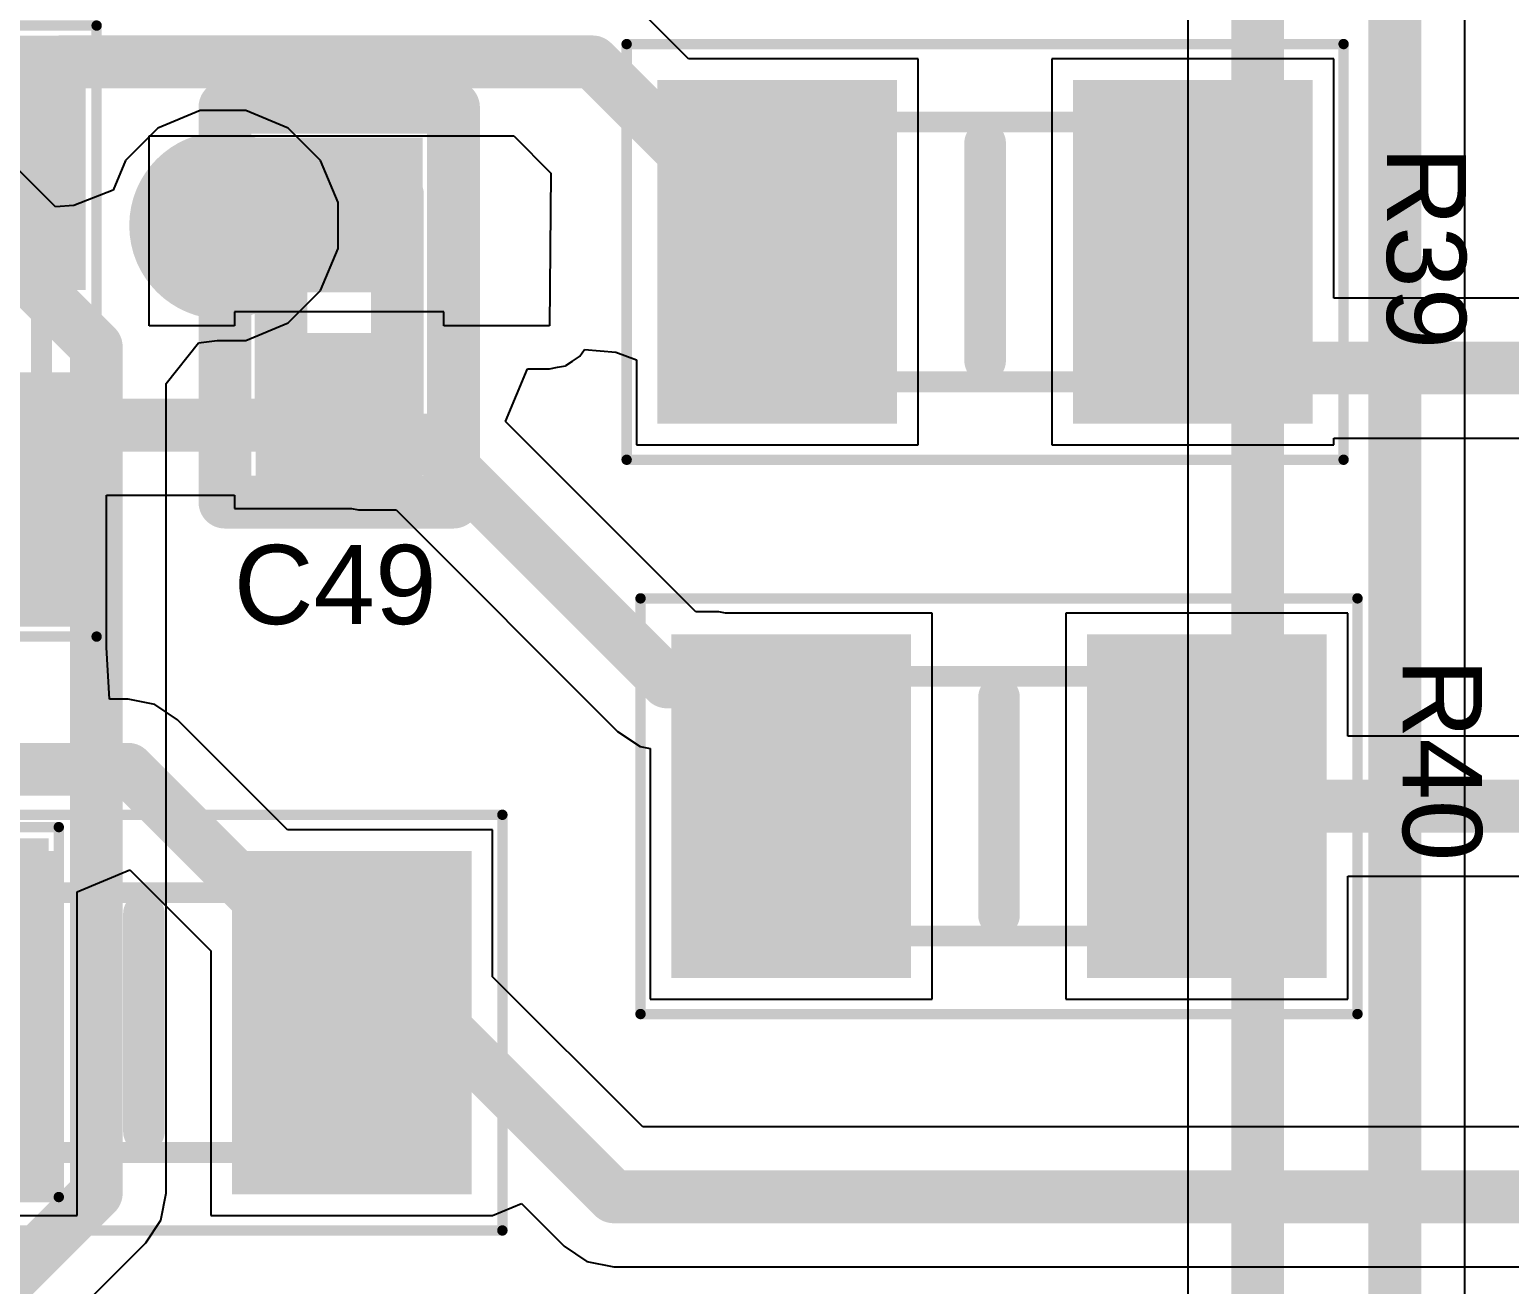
# Model space of a CAD drawing. Header units: inches. Extents: x 2.95 to 6.74, y 1.23 to 4.83.
# Drawn here: x 6.0193 to 6.2997, y 3.6004 to 3.8381 of the extents above; entities that cross this region are included whole.
import ezdxf

# ---------------------------------------------------------------- set-up
doc = ezdxf.new("R2010")
doc.units = ezdxf.units.IN
doc.header["$MEASUREMENT"] = 0
for name, color, linetype in [('Bottom 3D Body', 56, 'Continuous'), ('Bottom Layer', 5, 'Continuous'), ('Bottom Paste', 16, 'Continuous'), ('Bottom Solder', 6, 'Continuous'), ('Mechanical 10', 56, 'Continuous'), ('Mechanical 12', 56, 'Continuous'), ('Mechanical 15', 56, 'Continuous'), ('PWR', 16, 'Continuous'), ('Top 3D Body', 56, 'Continuous'), ('Top Layer', 1, 'Continuous'), ('Top Overlay', 2, 'Continuous'), ('Top Paste', 8, 'Continuous'), ('Top Solder', 216, 'Continuous'), ('Via Holes', 16, 'Continuous')]:
    doc.layers.add(name, color=color, linetype=linetype)
doc.styles.add('Arial', font='', dxfattribs={"height": 0.2})
doc.styles.get('Arial').set_extended_font_data('Arial')

# ---------------------------------------------------------------- blocks, each defined once
blk = doc.blocks.new('RESC2012X50N_46')
at = {"layer": 'Top Layer'}
for points in [[(-0.0580709, -0.0285433), (-0.0580709, 0.0285433), (-0.0206693, 0.0285433), (-0.0206693, -0.0285433)], [(0.0206693, -0.0285433), (0.0206693, 0.0285433), (0.0580709, 0.0285433), (0.0580709, -0.0285433)]]:
    blk.add_hatch(color=1, dxfattribs=at).paths.add_polyline_path(points)
at = {"layer": 'Top Paste'}
for points in [[(-0.0580709, -0.0285433), (-0.0580709, 0.0285433), (-0.0206693, 0.0285433), (-0.0206693, -0.0285433)], [(0.0206693, -0.0285433), (0.0206693, 0.0285433), (0.0580709, 0.0285433), (0.0580709, -0.0285433)]]:
    blk.add_hatch(color=8, dxfattribs=at).paths.add_polyline_path(points)
at = {"layer": 'Top Solder'}
for points in [[(-0.0620709, -0.0325433), (-0.0620709, 0.0325433), (-0.0166693, 0.0325433), (-0.0166693, -0.0325433)], [(0.0166693, -0.0325433), (0.0166693, 0.0325433), (0.0620709, 0.0325433), (0.0620709, -0.0325433)]]:
    blk.add_hatch(color=216, dxfattribs=at).paths.add_polyline_path(points)
at = {"layer": 'Mechanical 15'}
for points in [[(-0.0679134, 0.0393701, 0.0019685, 0.0019685, 0), (-0.0679134, -0.0393701, 0.0019685, 0.0019685, 0)], [(0.0679134, 0.0393701, 0.0019685, 0.0019685, 0), (-0.0679134, 0.0393701, 0.0019685, 0.0019685, 0)], [(0.0679134, 0.0393701, 0.0019685, 0.0019685, 0), (0.0679134, -0.0393701, 0.0019685, 0.0019685, 0)], [(0.0679134, -0.0393701, 0.0019685, 0.0019685, 0), (-0.0679134, -0.0393701, 0.0019685, 0.0019685, 0)]]:
    blk.add_lwpolyline(points, format="xyseb", dxfattribs=at)
for points in [[(-0.0684055, 0.0393701, 0.0009842, 0.0009842, 1), (-0.0674213, 0.0393701, 0.0009842, 0.0009842, 1)], [(-0.0684055, 0.0393701, 0.0009842, 0.0009842, 1), (-0.0674213, 0.0393701, 0.0009842, 0.0009842, 1)], [(0.0674213, 0.0393701, 0.0009842, 0.0009842, 1), (0.0684055, 0.0393701, 0.0009842, 0.0009842, 1)], [(0.0674213, 0.0393701, 0.0009842, 0.0009842, 1), (0.0684055, 0.0393701, 0.0009842, 0.0009842, 1)], [(-0.0684055, -0.0393701, 0.0009842, 0.0009842, 1), (-0.0674213, -0.0393701, 0.0009842, 0.0009842, 1)], [(-0.0684055, -0.0393701, 0.0009842, 0.0009842, 1), (-0.0674213, -0.0393701, 0.0009842, 0.0009842, 1)], [(0.0674213, -0.0393701, 0.0009842, 0.0009842, 1), (0.0684055, -0.0393701, 0.0009842, 0.0009842, 1)], [(0.0674213, -0.0393701, 0.0009842, 0.0009842, 1), (0.0684055, -0.0393701, 0.0009842, 0.0009842, 1)]]:
    blk.add_lwpolyline(points, format="xyseb", close=True, dxfattribs=at)
at = {"layer": 'Top 3D Body'}
for points in [[(-0.0403543, 0.0246063, 0.003937, 0.003937, 0), (-0.0403543, -0.0246063, 0.003937, 0.003937, 0)], [(0.0403543, 0.0246063, 0.003937, 0.003937, 0), (-0.0403543, 0.0246063, 0.003937, 0.003937, 0)], [(0.0403543, 0.0246063, 0.003937, 0.003937, 0), (0.0403543, -0.0246063, 0.003937, 0.003937, 0)], [(0.0403543, -0.0246063, 0.003937, 0.003937, 0), (-0.0403543, -0.0246063, 0.003937, 0.003937, 0)]]:
    blk.add_lwpolyline(points, format="xyseb", dxfattribs=at)
for points in [[(-0.0413385, 0.0246063, 0.0019685, 0.0019685, 1), (-0.0393701, 0.0246063, 0.0019685, 0.0019685, 1)], [(-0.0413385, 0.0246063, 0.0019685, 0.0019685, 1), (-0.0393701, 0.0246063, 0.0019685, 0.0019685, 1)], [(0.0393701, 0.0246063, 0.0019685, 0.0019685, 1), (0.0413385, 0.0246063, 0.0019685, 0.0019685, 1)], [(0.0393701, 0.0246063, 0.0019685, 0.0019685, 1), (0.0413385, 0.0246063, 0.0019685, 0.0019685, 1)], [(-0.0413385, -0.0246063, 0.0019685, 0.0019685, 1), (-0.0393701, -0.0246063, 0.0019685, 0.0019685, 1)], [(-0.0413385, -0.0246063, 0.0019685, 0.0019685, 1), (-0.0393701, -0.0246063, 0.0019685, 0.0019685, 1)], [(0.0393701, -0.0246063, 0.0019685, 0.0019685, 1), (0.0413385, -0.0246063, 0.0019685, 0.0019685, 1)], [(0.0393701, -0.0246063, 0.0019685, 0.0019685, 1), (0.0413385, -0.0246063, 0.0019685, 0.0019685, 1)]]:
    blk.add_lwpolyline(points, format="xyseb", close=True, dxfattribs=at)
at = {"layer": 'Top Overlay'}
blk.add_lwpolyline([(0, 0.0206693, 0.007874, 0.007874, 0), (0, -0.0206693, 0.007874, 0.007874, 0)], format="xyseb", dxfattribs=at)
for points in [[(-0.0019685, 0.0206693, 0.003937, 0.003937, 1), (0.0019685, 0.0206693, 0.003937, 0.003937, 1)], [(-0.0019685, -0.0206693, 0.003937, 0.003937, 1), (0.0019685, -0.0206693, 0.003937, 0.003937, 1)]]:
    blk.add_lwpolyline(points, format="xyseb", close=True, dxfattribs=at)
blk = doc.blocks.new('RESC2012X50N_59')
at = {"layer": 'Top Layer'}
for points in [[(-0.0580709, -0.0285433), (-0.0580709, 0.0285433), (-0.0206693, 0.0285433), (-0.0206693, -0.0285433)], [(0.0206693, -0.0285433), (0.0206693, 0.0285433), (0.0580709, 0.0285433), (0.0580709, -0.0285433)]]:
    blk.add_hatch(color=1, dxfattribs=at).paths.add_polyline_path(points)
at = {"layer": 'Top Paste'}
for points in [[(-0.0580709, -0.0285433), (-0.0580709, 0.0285433), (-0.0206693, 0.0285433), (-0.0206693, -0.0285433)], [(0.0206693, -0.0285433), (0.0206693, 0.0285433), (0.0580709, 0.0285433), (0.0580709, -0.0285433)]]:
    blk.add_hatch(color=8, dxfattribs=at).paths.add_polyline_path(points)
at = {"layer": 'Top Solder'}
for points in [[(-0.0620709, -0.0325433), (-0.0620709, 0.0325433), (-0.0166693, 0.0325433), (-0.0166693, -0.0325433)], [(0.0166693, -0.0325433), (0.0166693, 0.0325433), (0.0620709, 0.0325433), (0.0620709, -0.0325433)]]:
    blk.add_hatch(color=216, dxfattribs=at).paths.add_polyline_path(points)
at = {"layer": 'Mechanical 15'}
for points in [[(-0.0679134, 0.0393701, 0.0019685, 0.0019685, 0), (-0.0679134, -0.0393701, 0.0019685, 0.0019685, 0)], [(0.0679134, 0.0393701, 0.0019685, 0.0019685, 0), (-0.0679134, 0.0393701, 0.0019685, 0.0019685, 0)], [(0.0679134, 0.0393701, 0.0019685, 0.0019685, 0), (0.0679134, -0.0393701, 0.0019685, 0.0019685, 0)], [(0.0679134, -0.0393701, 0.0019685, 0.0019685, 0), (-0.0679134, -0.0393701, 0.0019685, 0.0019685, 0)]]:
    blk.add_lwpolyline(points, format="xyseb", dxfattribs=at)
for points in [[(-0.0684055, 0.0393701, 0.0009842, 0.0009842, 1), (-0.0674213, 0.0393701, 0.0009842, 0.0009842, 1)], [(-0.0684055, 0.0393701, 0.0009842, 0.0009842, 1), (-0.0674213, 0.0393701, 0.0009842, 0.0009842, 1)], [(0.0674213, 0.0393701, 0.0009842, 0.0009842, 1), (0.0684055, 0.0393701, 0.0009842, 0.0009842, 1)], [(0.0674213, 0.0393701, 0.0009842, 0.0009842, 1), (0.0684055, 0.0393701, 0.0009842, 0.0009842, 1)], [(-0.0684055, -0.0393701, 0.0009842, 0.0009842, 1), (-0.0674213, -0.0393701, 0.0009842, 0.0009842, 1)], [(-0.0684055, -0.0393701, 0.0009842, 0.0009842, 1), (-0.0674213, -0.0393701, 0.0009842, 0.0009842, 1)], [(0.0674213, -0.0393701, 0.0009842, 0.0009842, 1), (0.0684055, -0.0393701, 0.0009842, 0.0009842, 1)], [(0.0674213, -0.0393701, 0.0009842, 0.0009842, 1), (0.0684055, -0.0393701, 0.0009842, 0.0009842, 1)]]:
    blk.add_lwpolyline(points, format="xyseb", close=True, dxfattribs=at)
at = {"layer": 'Top 3D Body'}
for points in [[(-0.0403543, 0.0246063, 0.003937, 0.003937, 0), (-0.0403543, -0.0246063, 0.003937, 0.003937, 0)], [(0.0403543, 0.0246063, 0.003937, 0.003937, 0), (-0.0403543, 0.0246063, 0.003937, 0.003937, 0)], [(0.0403543, 0.0246063, 0.003937, 0.003937, 0), (0.0403543, -0.0246063, 0.003937, 0.003937, 0)], [(0.0403543, -0.0246063, 0.003937, 0.003937, 0), (-0.0403543, -0.0246063, 0.003937, 0.003937, 0)]]:
    blk.add_lwpolyline(points, format="xyseb", dxfattribs=at)
for points in [[(-0.0413385, 0.0246063, 0.0019685, 0.0019685, 1), (-0.0393701, 0.0246063, 0.0019685, 0.0019685, 1)], [(-0.0413385, 0.0246063, 0.0019685, 0.0019685, 1), (-0.0393701, 0.0246063, 0.0019685, 0.0019685, 1)], [(0.0393701, 0.0246063, 0.0019685, 0.0019685, 1), (0.0413385, 0.0246063, 0.0019685, 0.0019685, 1)], [(0.0393701, 0.0246063, 0.0019685, 0.0019685, 1), (0.0413385, 0.0246063, 0.0019685, 0.0019685, 1)], [(-0.0413385, -0.0246063, 0.0019685, 0.0019685, 1), (-0.0393701, -0.0246063, 0.0019685, 0.0019685, 1)], [(-0.0413385, -0.0246063, 0.0019685, 0.0019685, 1), (-0.0393701, -0.0246063, 0.0019685, 0.0019685, 1)], [(0.0393701, -0.0246063, 0.0019685, 0.0019685, 1), (0.0413385, -0.0246063, 0.0019685, 0.0019685, 1)], [(0.0393701, -0.0246063, 0.0019685, 0.0019685, 1), (0.0413385, -0.0246063, 0.0019685, 0.0019685, 1)]]:
    blk.add_lwpolyline(points, format="xyseb", close=True, dxfattribs=at)
at = {"layer": 'Top Overlay'}
blk.add_lwpolyline([(0, 0.0206693, 0.007874, 0.007874, 0), (0, -0.0206693, 0.007874, 0.007874, 0)], format="xyseb", dxfattribs=at)
for points in [[(-0.0019685, 0.0206693, 0.003937, 0.003937, 1), (0.0019685, 0.0206693, 0.003937, 0.003937, 1)], [(-0.0019685, -0.0206693, 0.003937, 0.003937, 1), (0.0019685, -0.0206693, 0.003937, 0.003937, 1)]]:
    blk.add_lwpolyline(points, format="xyseb", close=True, dxfattribs=at)
blk = doc.blocks.new('RESC2012X50N_60')
at = {"layer": 'Top Layer'}
for points in [[(-0.0580709, -0.0285433), (-0.0580709, 0.0285433), (-0.0206693, 0.0285433), (-0.0206693, -0.0285433)], [(0.0206693, -0.0285433), (0.0206693, 0.0285433), (0.0580709, 0.0285433), (0.0580709, -0.0285433)]]:
    blk.add_hatch(color=1, dxfattribs=at).paths.add_polyline_path(points)
at = {"layer": 'Top Paste'}
for points in [[(-0.0580709, -0.0285433), (-0.0580709, 0.0285433), (-0.0206693, 0.0285433), (-0.0206693, -0.0285433)], [(0.0206693, -0.0285433), (0.0206693, 0.0285433), (0.0580709, 0.0285433), (0.0580709, -0.0285433)]]:
    blk.add_hatch(color=8, dxfattribs=at).paths.add_polyline_path(points)
at = {"layer": 'Top Solder'}
for points in [[(-0.0620709, -0.0325433), (-0.0620709, 0.0325433), (-0.0166693, 0.0325433), (-0.0166693, -0.0325433)], [(0.0166693, -0.0325433), (0.0166693, 0.0325433), (0.0620709, 0.0325433), (0.0620709, -0.0325433)]]:
    blk.add_hatch(color=216, dxfattribs=at).paths.add_polyline_path(points)
at = {"layer": 'Mechanical 15'}
for points in [[(-0.0679134, 0.0393701, 0.0019685, 0.0019685, 0), (-0.0679134, -0.0393701, 0.0019685, 0.0019685, 0)], [(0.0679134, 0.0393701, 0.0019685, 0.0019685, 0), (-0.0679134, 0.0393701, 0.0019685, 0.0019685, 0)], [(0.0679134, 0.0393701, 0.0019685, 0.0019685, 0), (0.0679134, -0.0393701, 0.0019685, 0.0019685, 0)], [(0.0679134, -0.0393701, 0.0019685, 0.0019685, 0), (-0.0679134, -0.0393701, 0.0019685, 0.0019685, 0)]]:
    blk.add_lwpolyline(points, format="xyseb", dxfattribs=at)
for points in [[(-0.0684055, 0.0393701, 0.0009842, 0.0009842, 1), (-0.0674213, 0.0393701, 0.0009842, 0.0009842, 1)], [(-0.0684055, 0.0393701, 0.0009842, 0.0009842, 1), (-0.0674213, 0.0393701, 0.0009842, 0.0009842, 1)], [(0.0674213, 0.0393701, 0.0009842, 0.0009842, 1), (0.0684055, 0.0393701, 0.0009842, 0.0009842, 1)], [(0.0674213, 0.0393701, 0.0009842, 0.0009842, 1), (0.0684055, 0.0393701, 0.0009842, 0.0009842, 1)], [(-0.0684055, -0.0393701, 0.0009842, 0.0009842, 1), (-0.0674213, -0.0393701, 0.0009842, 0.0009842, 1)], [(-0.0684055, -0.0393701, 0.0009842, 0.0009842, 1), (-0.0674213, -0.0393701, 0.0009842, 0.0009842, 1)], [(0.0674213, -0.0393701, 0.0009842, 0.0009842, 1), (0.0684055, -0.0393701, 0.0009842, 0.0009842, 1)], [(0.0674213, -0.0393701, 0.0009842, 0.0009842, 1), (0.0684055, -0.0393701, 0.0009842, 0.0009842, 1)]]:
    blk.add_lwpolyline(points, format="xyseb", close=True, dxfattribs=at)
at = {"layer": 'Top 3D Body'}
for points in [[(-0.0403543, 0.0246063, 0.003937, 0.003937, 0), (-0.0403543, -0.0246063, 0.003937, 0.003937, 0)], [(0.0403543, 0.0246063, 0.003937, 0.003937, 0), (-0.0403543, 0.0246063, 0.003937, 0.003937, 0)], [(0.0403543, 0.0246063, 0.003937, 0.003937, 0), (0.0403543, -0.0246063, 0.003937, 0.003937, 0)], [(0.0403543, -0.0246063, 0.003937, 0.003937, 0), (-0.0403543, -0.0246063, 0.003937, 0.003937, 0)]]:
    blk.add_lwpolyline(points, format="xyseb", dxfattribs=at)
for points in [[(-0.0413385, 0.0246063, 0.0019685, 0.0019685, 1), (-0.0393701, 0.0246063, 0.0019685, 0.0019685, 1)], [(-0.0413385, 0.0246063, 0.0019685, 0.0019685, 1), (-0.0393701, 0.0246063, 0.0019685, 0.0019685, 1)], [(0.0393701, 0.0246063, 0.0019685, 0.0019685, 1), (0.0413385, 0.0246063, 0.0019685, 0.0019685, 1)], [(0.0393701, 0.0246063, 0.0019685, 0.0019685, 1), (0.0413385, 0.0246063, 0.0019685, 0.0019685, 1)], [(-0.0413385, -0.0246063, 0.0019685, 0.0019685, 1), (-0.0393701, -0.0246063, 0.0019685, 0.0019685, 1)], [(-0.0413385, -0.0246063, 0.0019685, 0.0019685, 1), (-0.0393701, -0.0246063, 0.0019685, 0.0019685, 1)], [(0.0393701, -0.0246063, 0.0019685, 0.0019685, 1), (0.0413385, -0.0246063, 0.0019685, 0.0019685, 1)], [(0.0393701, -0.0246063, 0.0019685, 0.0019685, 1), (0.0413385, -0.0246063, 0.0019685, 0.0019685, 1)]]:
    blk.add_lwpolyline(points, format="xyseb", close=True, dxfattribs=at)
at = {"layer": 'Top Overlay'}
blk.add_lwpolyline([(0, 0.0206693, 0.007874, 0.007874, 0), (0, -0.0206693, 0.007874, 0.007874, 0)], format="xyseb", dxfattribs=at)
for points in [[(-0.0019685, 0.0206693, 0.003937, 0.003937, 1), (0.0019685, 0.0206693, 0.003937, 0.003937, 1)], [(-0.0019685, -0.0206693, 0.003937, 0.003937, 1), (0.0019685, -0.0206693, 0.003937, 0.003937, 1)]]:
    blk.add_lwpolyline(points, format="xyseb", close=True, dxfattribs=at)
blk = doc.blocks.new('CAPC1005X55N_129')
at = {"layer": 'Top Layer'}
for points in [[(-0.0306299, 0.011811), (-0.0093701, 0.011811), (-0.0093701, -0.011811), (-0.0306299, -0.011811)], [(0.006378, 0.011811), (0.0276378, 0.011811), (0.0276378, -0.011811), (0.006378, -0.011811)]]:
    blk.add_hatch(color=1, dxfattribs=at).paths.add_polyline_path(points)
at = {"layer": 'Top Paste'}
for points in [[(-0.0306299, 0.011811), (-0.0093701, 0.011811), (-0.0093701, -0.011811), (-0.0306299, -0.011811)], [(0.006378, 0.011811), (0.0276378, 0.011811), (0.0276378, -0.011811), (0.006378, -0.011811)]]:
    blk.add_hatch(color=8, dxfattribs=at).paths.add_polyline_path(points)
at = {"layer": 'Top Solder'}
for points in [[(-0.0346456, 0.0158267), (-0.0053544, 0.0158267), (-0.0053544, -0.0158267), (-0.0346456, -0.0158267)], [(0.0023623, 0.0158267), (0.0316535, 0.0158267), (0.0316535, -0.0158267), (0.0023623, -0.0158267)]]:
    blk.add_hatch(color=216, dxfattribs=at).paths.add_polyline_path(points)
at = {"layer": 'Mechanical 10'}
for points in [[(-0.0208661, 0.0110236, 0.01, 0.01, 0), (-0.0208661, -0.0110236, 0.01, 0.01, 0)], [(-0.0208661, 0.0110236, 0.01, 0.01, 0), (0.0208661, 0.0110236, 0.01, 0.01, 0)], [(0.0208661, 0.0110236, 0.01, 0.01, 0), (0.0208661, -0.0110236, 0.01, 0.01, 0)], [(-0.0208661, -0.0110236, 0.01, 0.01, 0), (0.0208661, -0.0110236, 0.01, 0.01, 0)]]:
    blk.add_lwpolyline(points, format="xyseb", dxfattribs=at)
for points in [[(-0.0233661, 0.0110236, 0.005, 0.005, 1), (-0.0183661, 0.0110236, 0.005, 0.005, 1)], [(-0.0233661, 0.0110236, 0.005, 0.005, 1), (-0.0183661, 0.0110236, 0.005, 0.005, 1)], [(0.0183661, 0.0110236, 0.005, 0.005, 1), (0.0233661, 0.0110236, 0.005, 0.005, 1)], [(0.0183661, 0.0110236, 0.005, 0.005, 1), (0.0233661, 0.0110236, 0.005, 0.005, 1)], [(-0.0233661, -0.0110236, 0.005, 0.005, 1), (-0.0183661, -0.0110236, 0.005, 0.005, 1)], [(-0.0233661, -0.0110236, 0.005, 0.005, 1), (-0.0183661, -0.0110236, 0.005, 0.005, 1)], [(0.0183661, -0.0110236, 0.005, 0.005, 1), (0.0233661, -0.0110236, 0.005, 0.005, 1)], [(0.0183661, -0.0110236, 0.005, 0.005, 1), (0.0233661, -0.0110236, 0.005, 0.005, 1)]]:
    blk.add_lwpolyline(points, format="xyseb", close=True, dxfattribs=at)
at = {"layer": 'Mechanical 12'}
for points in [[(-0.0374016, 0.0216535, 0.01, 0.01, 0), (-0.0374016, -0.0216535, 0.01, 0.01, 0)], [(-0.0374016, 0.0216535, 0.01, 0.01, 0), (0.0374016, 0.0216535, 0.01, 0.01, 0)], [(0.0374016, 0.0216535, 0.01, 0.01, 0), (0.0374016, -0.0216535, 0.01, 0.01, 0)], [(-0.0374016, -0.0216535, 0.01, 0.01, 0), (0.0374016, -0.0216535, 0.01, 0.01, 0)]]:
    blk.add_lwpolyline(points, format="xyseb", dxfattribs=at)
for points in [[(-0.0399016, 0.0216535, 0.005, 0.005, 1), (-0.0349016, 0.0216535, 0.005, 0.005, 1)], [(-0.0399016, 0.0216535, 0.005, 0.005, 1), (-0.0349016, 0.0216535, 0.005, 0.005, 1)], [(0.0349016, 0.0216535, 0.005, 0.005, 1), (0.0399016, 0.0216535, 0.005, 0.005, 1)], [(0.0349016, 0.0216535, 0.005, 0.005, 1), (0.0399016, 0.0216535, 0.005, 0.005, 1)], [(-0.0399016, -0.0216535, 0.005, 0.005, 1), (-0.0349016, -0.0216535, 0.005, 0.005, 1)], [(-0.0399016, -0.0216535, 0.005, 0.005, 1), (-0.0349016, -0.0216535, 0.005, 0.005, 1)], [(0.0349016, -0.0216535, 0.005, 0.005, 1), (0.0399016, -0.0216535, 0.005, 0.005, 1)], [(0.0349016, -0.0216535, 0.005, 0.005, 1), (0.0399016, -0.0216535, 0.005, 0.005, 1)]]:
    blk.add_lwpolyline(points, format="xyseb", close=True, dxfattribs=at)
blk = doc.blocks.new('CAPC2012X94N_131')
at = {"layer": 'Top Layer'}
for points in [[(-0.05196855, -0.028937), (-0.05196855000000001, 0.02893699999999999), (-0.01181105000000001, 0.028937), (-0.01181104999999999, -0.02893699999999999)], [(0.01181105000000001, -0.028937), (0.01181104999999999, 0.02893699999999999), (0.05196855, 0.028937), (0.05196855000000001, -0.02893699999999999)]]:
    blk.add_hatch(color=1, dxfattribs=at).paths.add_polyline_path(points)
at = {"layer": 'Top Paste'}
for points in [[(-0.05196855, -0.028937), (-0.05196855000000001, 0.02893699999999999), (-0.01181105000000001, 0.028937), (-0.01181104999999999, -0.02893699999999999)], [(0.01181105000000001, -0.028937), (0.01181104999999999, 0.02893699999999999), (0.05196855, 0.028937), (0.05196855000000001, -0.02893699999999999)]]:
    blk.add_hatch(color=8, dxfattribs=at).paths.add_polyline_path(points)
at = {"layer": 'Top Solder'}
for points in [[(-0.05596855, -0.03293700000000001), (-0.05596855, 0.03293699999999999), (-0.007811050000000006, 0.03293700000000001), (-0.007811049999999994, -0.03293699999999999)], [(0.007811050000000006, -0.03293700000000001), (0.007811049999999994, 0.03293699999999999), (0.05596855, 0.03293700000000001), (0.05596855, -0.03293699999999999)]]:
    blk.add_hatch(color=216, dxfattribs=at).paths.add_polyline_path(points)
at = {"layer": 'Mechanical 15'}
for points in [[(-0.057874, -0.0350394, 0.0019685, 0.0019685, 0), (-0.057874, 0.0350394, 0.0019685, 0.0019685, 0)], [(0.057874, 0.0350394, 0.0019685, 0.0019685, 0), (-0.057874, 0.0350394, 0.0019685, 0.0019685, 0)], [(0.057874, -0.0350394, 0.0019685, 0.0019685, 0), (0.057874, 0.0350394, 0.0019685, 0.0019685, 0)], [(0.057874, -0.0350394, 0.0019685, 0.0019685, 0), (-0.057874, -0.0350394, 0.0019685, 0.0019685, 0)]]:
    blk.add_lwpolyline(points, format="xyseb", dxfattribs=at)
for points in [[(-0.0583661, 0.0350394, 0.0009842, 0.0009842, 1), (-0.0573819, 0.0350394, 0.0009842, 0.0009842, 1)], [(-0.0583661, 0.0350394, 0.0009842, 0.0009842, 1), (-0.0573819, 0.0350394, 0.0009842, 0.0009842, 1)], [(0.0573819, 0.0350394, 0.0009842, 0.0009842, 1), (0.0583661, 0.0350394, 0.0009842, 0.0009842, 1)], [(0.0573819, 0.0350394, 0.0009842, 0.0009842, 1), (0.0583661, 0.0350394, 0.0009842, 0.0009842, 1)], [(-0.0583661, -0.0350394, 0.0009842, 0.0009842, 1), (-0.0573819, -0.0350394, 0.0009842, 0.0009842, 1)], [(-0.0583661, -0.0350394, 0.0009842, 0.0009842, 1), (-0.0573819, -0.0350394, 0.0009842, 0.0009842, 1)], [(0.0573819, -0.0350394, 0.0009842, 0.0009842, 1), (0.0583661, -0.0350394, 0.0009842, 0.0009842, 1)], [(0.0573819, -0.0350394, 0.0009842, 0.0009842, 1), (0.0583661, -0.0350394, 0.0009842, 0.0009842, 1)]]:
    blk.add_lwpolyline(points, format="xyseb", close=True, dxfattribs=at)
at = {"layer": 'Top 3D Body'}
for points in [[(-0.0395669, -0.0246063, 0.003937, 0.003937, 0), (-0.0395669, 0.0246063, 0.003937, 0.003937, 0)], [(0.0395669, 0.0246063, 0.003937, 0.003937, 0), (-0.0395669, 0.0246063, 0.003937, 0.003937, 0)], [(0.0395669, -0.0246063, 0.003937, 0.003937, 0), (0.0395669, 0.0246063, 0.003937, 0.003937, 0)], [(0.0395669, -0.0246063, 0.003937, 0.003937, 0), (-0.0395669, -0.0246063, 0.003937, 0.003937, 0)]]:
    blk.add_lwpolyline(points, format="xyseb", dxfattribs=at)
for points in [[(-0.0405511, 0.0246063, 0.0019685, 0.0019685, 1), (-0.0385827, 0.0246063, 0.0019685, 0.0019685, 1)], [(-0.0405511, 0.0246063, 0.0019685, 0.0019685, 1), (-0.0385827, 0.0246063, 0.0019685, 0.0019685, 1)], [(0.0385827, 0.0246063, 0.0019685, 0.0019685, 1), (0.0405511, 0.0246063, 0.0019685, 0.0019685, 1)], [(0.0385827, 0.0246063, 0.0019685, 0.0019685, 1), (0.0405511, 0.0246063, 0.0019685, 0.0019685, 1)], [(-0.0405511, -0.0246063, 0.0019685, 0.0019685, 1), (-0.0385827, -0.0246063, 0.0019685, 0.0019685, 1)], [(-0.0405511, -0.0246063, 0.0019685, 0.0019685, 1), (-0.0385827, -0.0246063, 0.0019685, 0.0019685, 1)], [(0.0385827, -0.0246063, 0.0019685, 0.0019685, 1), (0.0405511, -0.0246063, 0.0019685, 0.0019685, 1)], [(0.0385827, -0.0246063, 0.0019685, 0.0019685, 1), (0.0405511, -0.0246063, 0.0019685, 0.0019685, 1)]]:
    blk.add_lwpolyline(points, format="xyseb", close=True, dxfattribs=at)
blk = doc.blocks.new('CAPC2012X94N_B_153')
at = {"layer": 'Bottom Layer'}
for points in [[(-0.01181105, 0.028937), (-0.01181105, -0.028937), (-0.05196855, -0.028937), (-0.05196855, 0.028937)], [(0.05196855, 0.028937), (0.05196855, -0.028937), (0.01181105, -0.028937), (0.01181105, 0.028937)]]:
    blk.add_hatch(color=5, dxfattribs=at).paths.add_polyline_path(points)
at = {"layer": 'Bottom Paste'}
for points in [[(-0.01181105, 0.028937), (-0.01181105, -0.028937), (-0.05196855, -0.028937), (-0.05196855, 0.028937)], [(0.05196855, 0.028937), (0.05196855, -0.028937), (0.01181105, -0.028937), (0.01181105, 0.028937)]]:
    blk.add_hatch(color=16, dxfattribs=at).paths.add_polyline_path(points)
at = {"layer": 'Bottom Solder'}
for points in [[(-0.007811050000000003, 0.032937), (-0.007811049999999997, -0.032937), (-0.05596855, -0.032937), (-0.05596855, 0.032937)], [(0.05596855, 0.032937), (0.05596855, -0.032937), (0.007811050000000003, -0.032937), (0.007811049999999997, 0.032937)]]:
    blk.add_hatch(color=6, dxfattribs=at).paths.add_polyline_path(points)
at = {"layer": 'Bottom 3D Body'}
for points in [[(-0.0395669, 0.0246063, 0.003937, 0.003937, 0), (-0.0395669, -0.0246063, 0.003937, 0.003937, 0)], [(0.0395669, 0.0246063, 0.003937, 0.003937, 0), (-0.0395669, 0.0246063, 0.003937, 0.003937, 0)], [(0.0395669, 0.0246063, 0.003937, 0.003937, 0), (0.0395669, -0.0246063, 0.003937, 0.003937, 0)], [(0.0395669, -0.0246063, 0.003937, 0.003937, 0), (-0.0395669, -0.0246063, 0.003937, 0.003937, 0)]]:
    blk.add_lwpolyline(points, format="xyseb", dxfattribs=at)
for points in [[(-0.0405511, 0.0246063, 0.0019685, 0.0019685, 1), (-0.0385827, 0.0246063, 0.0019685, 0.0019685, 1)], [(-0.0405511, 0.0246063, 0.0019685, 0.0019685, 1), (-0.0385827, 0.0246063, 0.0019685, 0.0019685, 1)], [(0.0385827, 0.0246063, 0.0019685, 0.0019685, 1), (0.0405511, 0.0246063, 0.0019685, 0.0019685, 1)], [(0.0385827, 0.0246063, 0.0019685, 0.0019685, 1), (0.0405511, 0.0246063, 0.0019685, 0.0019685, 1)], [(-0.0405511, -0.0246063, 0.0019685, 0.0019685, 1), (-0.0385827, -0.0246063, 0.0019685, 0.0019685, 1)], [(-0.0405511, -0.0246063, 0.0019685, 0.0019685, 1), (-0.0385827, -0.0246063, 0.0019685, 0.0019685, 1)], [(0.0385827, -0.0246063, 0.0019685, 0.0019685, 1), (0.0405511, -0.0246063, 0.0019685, 0.0019685, 1)], [(0.0385827, -0.0246063, 0.0019685, 0.0019685, 1), (0.0405511, -0.0246063, 0.0019685, 0.0019685, 1)]]:
    blk.add_lwpolyline(points, format="xyseb", close=True, dxfattribs=at)
at = {"layer": 'Mechanical 15'}
for points in [[(-0.057874, 0.0350394, 0.0019685, 0.0019685, 0), (-0.057874, -0.0350394, 0.0019685, 0.0019685, 0)], [(0.057874, 0.0350394, 0.0019685, 0.0019685, 0), (-0.057874, 0.0350394, 0.0019685, 0.0019685, 0)], [(0.057874, 0.0350394, 0.0019685, 0.0019685, 0), (0.057874, -0.0350394, 0.0019685, 0.0019685, 0)], [(0.057874, -0.0350394, 0.0019685, 0.0019685, 0), (-0.057874, -0.0350394, 0.0019685, 0.0019685, 0)]]:
    blk.add_lwpolyline(points, format="xyseb", dxfattribs=at)
for points in [[(-0.0583661, 0.0350394, 0.0009842, 0.0009842, 1), (-0.0573819, 0.0350394, 0.0009842, 0.0009842, 1)], [(-0.0583661, 0.0350394, 0.0009842, 0.0009842, 1), (-0.0573819, 0.0350394, 0.0009842, 0.0009842, 1)], [(0.0573819, 0.0350394, 0.0009842, 0.0009842, 1), (0.0583661, 0.0350394, 0.0009842, 0.0009842, 1)], [(0.0573819, 0.0350394, 0.0009842, 0.0009842, 1), (0.0583661, 0.0350394, 0.0009842, 0.0009842, 1)], [(-0.0583661, -0.0350394, 0.0009842, 0.0009842, 1), (-0.0573819, -0.0350394, 0.0009842, 0.0009842, 1)], [(-0.0583661, -0.0350394, 0.0009842, 0.0009842, 1), (-0.0573819, -0.0350394, 0.0009842, 0.0009842, 1)], [(0.0573819, -0.0350394, 0.0009842, 0.0009842, 1), (0.0583661, -0.0350394, 0.0009842, 0.0009842, 1)], [(0.0573819, -0.0350394, 0.0009842, 0.0009842, 1), (0.0583661, -0.0350394, 0.0009842, 0.0009842, 1)]]:
    blk.add_lwpolyline(points, format="xyseb", close=True, dxfattribs=at)

msp = doc.modelspace()

# ---------------------------------------------------------------- hatches: boundary and pattern name
at = {"layer": 'Bottom Layer'}
h = msp.add_hatch(color=5, dxfattribs=at)
edge = h.paths.add_edge_path()
edge.add_arc((6.056, 3.801), 0.0137795, 0, 360)
at = {"layer": 'Bottom Solder'}
h = msp.add_hatch(color=6, dxfattribs=at)
edge = h.paths.add_edge_path()
edge.add_arc((6.056, 3.801), 0.0177795, 0, 360)
at = {"layer": 'PWR'}
h = msp.add_hatch(color=16, dxfattribs=at)
edge = h.paths.add_edge_path()
edge.add_arc((6.056, 3.801), 0.0159055, 0, 360)
at = {"layer": 'Top Layer'}
h = msp.add_hatch(color=1, dxfattribs=at)
edge = h.paths.add_edge_path()
edge.add_arc((6.056, 3.801), 0.0137795, 0, 360)
at = {"layer": 'Top Solder'}
h = msp.add_hatch(color=216, dxfattribs=at)
edge = h.paths.add_edge_path()
edge.add_arc((6.056, 3.801), 0.0177795, 0, 360)
at = {"layer": 'Via Holes'}
h = msp.add_hatch(color=7, dxfattribs=at)
edge = h.paths.add_edge_path()
edge.add_arc((6.056, 3.801), 0.0059055, 0, 360)

# ---------------------------------------------------------------- linework, layer by layer
at = {"layer": 'Bottom Layer'}
for p, q in [((6.2912547, 3.458), (6.2912547, 4.1628256)), ((6.2387453, 4.0934785), (6.2387453, 3.5493623)), ((6.0242205, 3.8045245), (5.9547948, 3.8739502)), ((6.0516678, 3.8227795), (6.0436629, 3.8194638)), ((6.0603322, 3.8227795), (6.0516678, 3.8227795)), ((6.0683371, 3.8194638), (6.0603322, 3.8227795)), ((6.0436629, 3.8194638), (6.0375362, 3.8133371)), ((6.0744638, 3.8133371), (6.0683371, 3.8194638)), ((6.0375362, 3.8133371), (6.0351971, 3.8076901)), ((6.0777795, 3.8053322), (6.0744638, 3.8133371)), ((6.0351971, 3.8076901), (6.0276913, 3.8048049)), ((6.0276913, 3.8048049), (6.0242205, 3.8045245)), ((6.0777795, 3.7966678), (6.0777795, 3.8053322)), ((6.0744638, 3.7886629), (6.0777795, 3.7966678)), ((6.0683371, 3.7825362), (6.0744638, 3.7886629)), ((6.0603322, 3.7792205), (6.0683371, 3.7825362)), ((6.0513216, 3.7787823), (6.0548796, 3.7792205)), ((6.0548796, 3.7792205), (6.0603322, 3.7792205)), ((6.0452233, 3.7710659), (6.0513216, 3.7787823)), ((6.0452233, 3.6833062), (6.0452233, 3.7710659)), ((6.0452229, 3.6833042), (6.0452233, 3.6833062)), ((6.0452229, 3.6176784), (6.0452229, 3.6833042)), ((6.044214, 3.6126061), (6.0452229, 3.6176784)), ((6.0413407, 3.6083059), (6.044214, 3.6126061)), ((5.8206623, 3.3876275), (6.0413407, 3.6083059))]:
    msp.add_line(p, q, dxfattribs=at)
for points in [[(6.252, 3.543872, 0.01, 0.01, 0), (6.252, 4.1633698, 0.01, 0.01, 0)], [(6.278, 3.458, 0.01, 0.01, 0), (6.278, 4.1628256, 0.01, 0.01, 0)], [(5.9253979, 3.8846021, 0.01, 0.01, 0), (6.0319686, 3.7780314, 0.01, 0.01, 0)], [(6.0319686, 3.6833062, 0.01, 0.01, 0), (6.0319686, 3.7780314, 0.01, 0.01, 0)], [(6.0319682, 3.6833058, 0.01, 0.01, 0), (6.0319686, 3.6833062, 0.01, 0.01, 0)], [(6.0319682, 3.6176784, 0.01, 0.01, 0), (6.0319682, 3.6833058, 0.01, 0.01, 0)], [(5.8112898, 3.397, 0.01, 0.01, 0), (6.0319682, 3.6176784, 0.01, 0.01, 0)]]:
    msp.add_lwpolyline(points, format="xyseb", dxfattribs=at)
for points in [[(6.0294686, 3.7780314, 0.005, 0.005, 1), (6.0344686, 3.7780314, 0.005, 0.005, 1)], [(6.0294686, 3.7780314, 0.005, 0.005, 1), (6.0344686, 3.7780314, 0.005, 0.005, 1)], [(6.0294682, 3.6833058, 0.005, 0.005, 1), (6.0344682, 3.6833058, 0.005, 0.005, 1)], [(6.0294682, 3.6833058, 0.005, 0.005, 1), (6.0344682, 3.6833058, 0.005, 0.005, 1)], [(6.0294686, 3.6833062, 0.005, 0.005, 1), (6.0344686, 3.6833062, 0.005, 0.005, 1)], [(6.0294686, 3.6833062, 0.005, 0.005, 1), (6.0344686, 3.6833062, 0.005, 0.005, 1)], [(6.0294682, 3.6176784, 0.005, 0.005, 1), (6.0344682, 3.6176784, 0.005, 0.005, 1)], [(6.0294682, 3.6176784, 0.005, 0.005, 1), (6.0344682, 3.6176784, 0.005, 0.005, 1)]]:
    msp.add_lwpolyline(points, format="xyseb", close=True, dxfattribs=at)
at = {"layer": 'Top Layer'}
for p, q in [((6.1442017, 3.8325433), (6.1353725, 3.8413725)), ((6.1877008, 3.8325433), (6.1442017, 3.8325433)), ((6.1877008, 3.7594567), (6.1877008, 3.8325433)), ((6.266441, 3.8325433), (6.2130394, 3.8325433)), ((6.2130394, 3.8325433), (6.2130394, 3.7594567)), ((6.266441, 3.7872547), (6.266441, 3.8325433)), ((6.042, 3.782), (6.042, 3.818)), ((6.042, 3.818), (6.1110619, 3.818)), ((6.1110619, 3.818), (6.118098, 3.810894)), ((6.118098, 3.810894), (6.1178119, 3.782)), ((6.3291496, 3.7872547), (6.266441, 3.7872547)), ((6.097811, 3.7846299), (6.058189, 3.7846299)), ((6.058189, 3.7846299), (6.058189, 3.782)), ((6.097811, 3.782), (6.097811, 3.7846299)), ((6.058189, 3.782), (6.042, 3.782)), ((6.1178119, 3.782), (6.097811, 3.782)), ((6.1235796, 3.7762323), (6.1244439, 3.7775259)), ((6.1244439, 3.7775259), (6.1303867, 3.7769823)), ((6.1303867, 3.7769823), (6.1342992, 3.7755765)), ((6.1095317, 3.7638433), (6.1136739, 3.7738433)), ((6.1136739, 3.7738433), (6.1178119, 3.7738433)), ((6.1178119, 3.7738433), (6.1193363, 3.7741465)), ((6.1193363, 3.7741465), (6.1208585, 3.7744337)), ((6.1208585, 3.7744337), (6.1208928, 3.7744562)), ((6.1208928, 3.7744562), (6.1209333, 3.7744642)), ((6.1209333, 3.7744642), (6.1222265, 3.7753282)), ((6.1222265, 3.7753282), (6.1235222, 3.7761755)), ((6.1235222, 3.7761755), (6.1235453, 3.7762094)), ((6.1235453, 3.7762094), (6.1235796, 3.7762323)), ((6.1342992, 3.7755765), (6.1342992, 3.7594567)), ((6.145577, 3.727798), (6.1095317, 3.7638433)), ((6.266441, 3.7594567), (6.266441, 3.7607453)), ((6.266441, 3.7607453), (6.3291496, 3.7607453)), ((6.1342992, 3.7594567), (6.1877008, 3.7594567)), ((6.2130394, 3.7594567), (6.266441, 3.7594567)), ((6.033937, 3.7210316), (6.033937, 3.7499149)), ((6.033937, 3.7499149), (6.058189, 3.7499149)), ((6.058189, 3.7499149), (6.058189, 3.7473701)), ((6.058189, 3.7473701), (6.0803494, 3.7473701)), ((6.0803494, 3.7473701), (6.0816299, 3.7471154)), ((6.0816299, 3.7471154), (6.0887696, 3.7471154)), ((6.0887696, 3.7471154), (6.1307142, 3.7051708)), ((6.1499291, 3.727798), (6.145577, 3.727798)), ((6.1512095, 3.7275433), (6.1499291, 3.727798)), ((6.1903307, 3.7275433), (6.1512095, 3.7275433)), ((6.1903307, 3.6544567), (6.1903307, 3.7275433)), ((6.2690709, 3.7275433), (6.2156693, 3.7275433)), ((6.2156693, 3.7275433), (6.2156693, 3.6544567)), ((6.2690709, 3.7042547), (6.2690709, 3.7275433)), ((6.0339371, 3.7210316), (6.033937, 3.7210316)), ((6.0344759, 3.7112547), (6.0339371, 3.7210316)), ((6.038, 3.7112547), (6.0344759, 3.7112547)), ((6.0430724, 3.7102457), (6.038, 3.7112547)), ((6.0473725, 3.7073725), (6.0430724, 3.7102457)), ((6.0682017, 3.6865433), (6.0473725, 3.7073725)), ((6.1307142, 3.7051708), (6.1350144, 3.7022975)), ((6.3291496, 3.7042547), (6.2690709, 3.7042547)), ((6.1350144, 3.7022975), (6.1369291, 3.7019167)), ((6.1369291, 3.7019167), (6.1369291, 3.6544567)), ((6.1070709, 3.6865433), (6.0682017, 3.6865433)), ((6.1070709, 3.6586741), (6.1070709, 3.6865433)), ((6.0283307, 3.6747821), (6.0383307, 3.6789243)), ((6.0383307, 3.6789243), (6.0536693, 3.6635857)), ((6.2690709, 3.6544567), (6.2690709, 3.6777453)), ((6.2690709, 3.6777453), (6.3291496, 3.6777453)), ((6.0283307, 3.6134567), (6.0283307, 3.6747821)), ((6.0536693, 3.6635857), (6.0536693, 3.6134567)), ((6.1354903, 3.6302547), (6.1070709, 3.6586741)), ((6.1369291, 3.6544567), (6.1903307, 3.6544567)), ((6.2156693, 3.6544567), (6.2690709, 3.6544567)), ((6.3291496, 3.6302547), (6.1354903, 3.6302547)), ((6.1070708, 3.6134566), (6.112535, 3.61572)), ((6.112535, 3.61572), (6.1206275, 3.6076275)), ((5.9749291, 3.6134567), (6.0283307, 3.6134567)), ((6.0536693, 3.6134567), (6.1070708, 3.6134567)), ((6.1070708, 3.6134567), (6.1070708, 3.6134566)), ((6.1206275, 3.6076275), (6.1249276, 3.6047543)), ((6.1249276, 3.6047543), (6.13, 3.6037453)), ((6.13, 3.6037453), (6.3291496, 3.6037453))]:
    msp.add_line(p, q, dxfattribs=at)
for points in [[(6.0058582, 3.8128898, 0.01, 0.01, 0), (6.0249684, 3.832, 0.01, 0.01, 0)], [(6.0249684, 3.832, 0.01, 0.01, 0), (6.126, 3.832, 0.01, 0.01, 0)], [(6.126, 3.832, 0.01, 0.01, 0), (6.164, 3.794, 0.01, 0.01, 0)], [(6.2397402, 3.7877008, 0.01, 0.01, 0), (6.2397402, 3.796, 0.01, 0.01, 0)], [(6.2397402, 3.7877008, 0.01, 0.01, 0), (6.253441, 3.774, 0.01, 0.01, 0)], [(6.253441, 3.774, 0.01, 0.01, 0), (6.452, 3.774, 0.01, 0.01, 0)], [(6.0751696, 3.7631696, 0.01, 0.01, 0), (6.078, 3.766, 0.01, 0.01, 0)], [(6.0110594, 3.7631696, 0.01, 0.01, 0), (6.0751696, 3.7631696, 0.01, 0.01, 0)], [(6.078, 3.764, 0.01, 0.01, 0), (6.0816299, 3.7603701, 0.01, 0.01, 0)], [(6.0816299, 3.7603701, 0.01, 0.01, 0), (6.0942599, 3.7603701, 0.01, 0.01, 0)], [(6.0942599, 3.7603701, 0.01, 0.01, 0), (6.1400867, 3.7145433, 0.01, 0.01, 0)], [(6.1400867, 3.7145433, 0.01, 0.01, 0), (6.1499291, 3.7145433, 0.01, 0.01, 0)], [(6.1499291, 3.7145433, 0.01, 0.01, 0), (6.1636299, 3.7008425, 0.01, 0.01, 0)], [(6.1636299, 3.691, 0.01, 0.01, 0), (6.1636299, 3.7008425, 0.01, 0.01, 0)], [(5.908, 3.698, 0.01, 0.01, 0), (6.038, 3.698, 0.01, 0.01, 0)], [(6.038, 3.698, 0.01, 0.01, 0), (6.084, 3.652, 0.01, 0.01, 0)], [(6.2423701, 3.691, 0.01, 0.01, 0), (6.451, 3.691, 0.01, 0.01, 0)], [(6.084, 3.65, 0.01, 0.01, 0), (6.097, 3.65, 0.01, 0.01, 0)], [(6.097, 3.65, 0.01, 0.01, 0), (6.13, 3.617, 0.01, 0.01, 0)], [(6.13, 3.617, 0.01, 0.01, 0), (6.441, 3.617, 0.01, 0.01, 0)]]:
    msp.add_lwpolyline(points, format="xyseb", dxfattribs=at)
for points in [[(6.0224684, 3.832, 0.005, 0.005, 1), (6.0274684, 3.832, 0.005, 0.005, 1)], [(6.0224684, 3.832, 0.005, 0.005, 1), (6.0274684, 3.832, 0.005, 0.005, 1)], [(6.1235, 3.832, 0.005, 0.005, 1), (6.1285, 3.832, 0.005, 0.005, 1)], [(6.1235, 3.832, 0.005, 0.005, 1), (6.1285, 3.832, 0.005, 0.005, 1)], [(6.1615, 3.794, 0.005, 0.005, 1), (6.1665, 3.794, 0.005, 0.005, 1)], [(6.2372402, 3.796, 0.005, 0.005, 1), (6.2422402, 3.796, 0.005, 0.005, 1)], [(6.2372402, 3.7877008, 0.005, 0.005, 1), (6.2422402, 3.7877008, 0.005, 0.005, 1)], [(6.2372402, 3.7877008, 0.005, 0.005, 1), (6.2422402, 3.7877008, 0.005, 0.005, 1)], [(6.250941, 3.774, 0.005, 0.005, 1), (6.255941, 3.774, 0.005, 0.005, 1)], [(6.250941, 3.774, 0.005, 0.005, 1), (6.255941, 3.774, 0.005, 0.005, 1)], [(6.0755, 3.766, 0.005, 0.005, 1), (6.0805, 3.766, 0.005, 0.005, 1)], [(6.0726696, 3.7631696, 0.005, 0.005, 1), (6.0776696, 3.7631696, 0.005, 0.005, 1)], [(6.0726696, 3.7631696, 0.005, 0.005, 1), (6.0776696, 3.7631696, 0.005, 0.005, 1)], [(6.0755, 3.764, 0.005, 0.005, 1), (6.0805, 3.764, 0.005, 0.005, 1)], [(6.0791299, 3.7603701, 0.005, 0.005, 1), (6.0841299, 3.7603701, 0.005, 0.005, 1)], [(6.0791299, 3.7603701, 0.005, 0.005, 1), (6.0841299, 3.7603701, 0.005, 0.005, 1)], [(6.0917599, 3.7603701, 0.005, 0.005, 1), (6.0967599, 3.7603701, 0.005, 0.005, 1)], [(6.0917599, 3.7603701, 0.005, 0.005, 1), (6.0967599, 3.7603701, 0.005, 0.005, 1)], [(6.1375867, 3.7145433, 0.005, 0.005, 1), (6.1425867, 3.7145433, 0.005, 0.005, 1)], [(6.1375867, 3.7145433, 0.005, 0.005, 1), (6.1425867, 3.7145433, 0.005, 0.005, 1)], [(6.1474291, 3.7145433, 0.005, 0.005, 1), (6.1524291, 3.7145433, 0.005, 0.005, 1)], [(6.1474291, 3.7145433, 0.005, 0.005, 1), (6.1524291, 3.7145433, 0.005, 0.005, 1)], [(6.1611299, 3.7008425, 0.005, 0.005, 1), (6.1661299, 3.7008425, 0.005, 0.005, 1)], [(6.1611299, 3.7008425, 0.005, 0.005, 1), (6.1661299, 3.7008425, 0.005, 0.005, 1)], [(6.0355, 3.698, 0.005, 0.005, 1), (6.0405, 3.698, 0.005, 0.005, 1)], [(6.0355, 3.698, 0.005, 0.005, 1), (6.0405, 3.698, 0.005, 0.005, 1)], [(6.1611299, 3.691, 0.005, 0.005, 1), (6.1661299, 3.691, 0.005, 0.005, 1)], [(6.2398701, 3.691, 0.005, 0.005, 1), (6.2448701, 3.691, 0.005, 0.005, 1)], [(6.0815, 3.652, 0.005, 0.005, 1), (6.0865, 3.652, 0.005, 0.005, 1)], [(6.0815, 3.65, 0.005, 0.005, 1), (6.0865, 3.65, 0.005, 0.005, 1)], [(6.0945, 3.65, 0.005, 0.005, 1), (6.0995, 3.65, 0.005, 0.005, 1)], [(6.0945, 3.65, 0.005, 0.005, 1), (6.0995, 3.65, 0.005, 0.005, 1)], [(6.1275, 3.617, 0.005, 0.005, 1), (6.1325, 3.617, 0.005, 0.005, 1)], [(6.1275, 3.617, 0.005, 0.005, 1), (6.1325, 3.617, 0.005, 0.005, 1)]]:
    msp.add_lwpolyline(points, format="xyseb", close=True, dxfattribs=at)

# ---------------------------------------------------------------- block references
for name, p, rotation in [('CAPC2012X94N_131', (5.997, 3.781), 270), ('RESC2012X50N_60', (6.2003701, 3.796), 180), ('CAPC1005X55N_129', (6.078, 3.786), 90), ('RESC2012X50N_59', (6.203, 3.691), 180), ('RESC2012X50N_46', (6.041, 3.65), 180), ('CAPC2012X94N_B_153', (5.967, 3.652), 180)]:
    msp.add_blockref(name, p, dxfattribs=dict(rotation=rotation))

# ---------------------------------------------------------------- texts
at = {"layer": 'Top Overlay', "style": 'Arial'}
for s, p in [('R39', (6.2765024, 3.8159936)), ('R40', (6.2795024, 3.7189936))]:
    msp.add_text(s, height=0.015, rotation=270, dxfattribs=at).set_placement(p)
msp.add_text('C49', height=0.015, dxfattribs=at).set_placement((6.0580064, 3.7254945))

doc.saveas('drawing.dxf')
